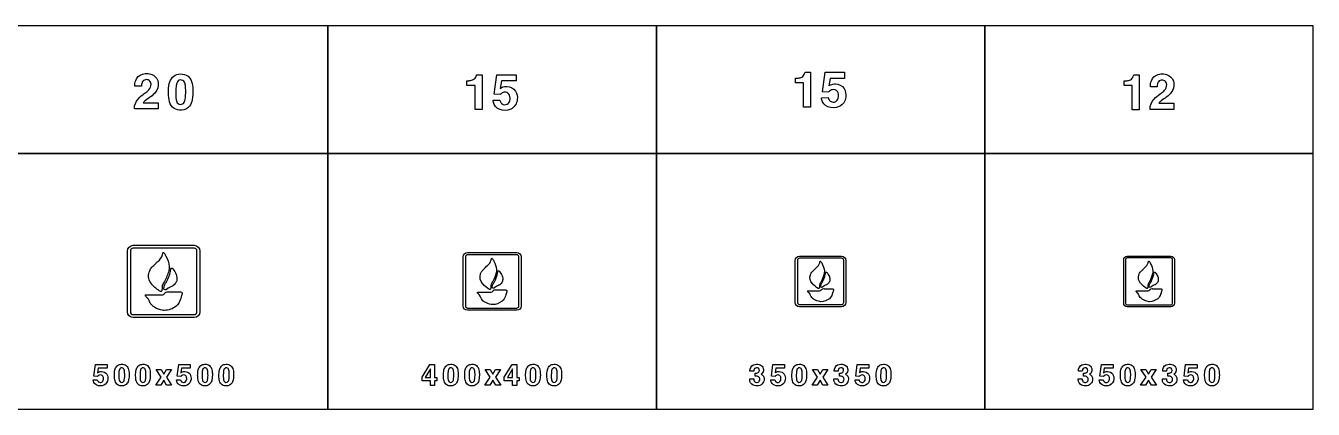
# Model space of a CAD drawing. Extents: x 0 to 18160, y 0 to 2655.
# Drawn here: x 9262 to 18160, y 0 to 2655 of the extents above; entities that cross this region are included whole.
import ezdxf

# ---------------------------------------------------------------- set-up
doc = ezdxf.new("R2010")
doc.units = 0
doc.header["$MEASUREMENT"] = 0

msp = doc.modelspace()

# ---------------------------------------------------------------- linework, layer by layer
for points in [[(9080, 1770), (11350, 1770), (11350, 2655), (9080, 2655)], [(11350, 1770), (13620, 1770), (13620, 2655), (11350, 2655)], [(13620, 1770), (15890, 1770), (15890, 2655), (13620, 2655)], [(15890, 1770), (18160, 1770), (18160, 2655), (15890, 2655)], [(9080, 0), (11350, 0), (11350, 1770), (9080, 1770)], [(11350, 0), (13620, 0), (13620, 1770), (11350, 1770)], [(13620, 0), (15890, 0), (15890, 1770), (13620, 1770)], [(15890, 0), (18160, 0), (18160, 1770), (15890, 1770)], [(10198.2, 221.797), (10163.1, 276.346), (10197.9, 276.346), (10216.2, 242.294), (10234.9, 276.346), (10269, 276.346), (10233.5, 222.318), (10270, 166.299), (10235.4, 166.299), (10215.6, 202.389), (10195.2, 166.299), (10161, 166.299)], [(12001, 222.096), (12055.2, 309.963), (12087.1, 309.963), (12087.1, 219.229), (12103.3, 219.229), (12103.3, 196.409), (12087.1, 196.409), (12087.1, 165.058), (12058.6, 165.058), (12058.6, 196.409), (12001, 196.409)], [(12058.6, 280.769), (12022.6, 219.229), (12058.6, 219.229)], [(12472.5, 221.797), (12437.4, 276.347), (12472.2, 276.347), (12490.5, 242.294), (12509.2, 276.347), (12543.3, 276.347), (12507.8, 222.318), (12544.3, 166.299), (12509.7, 166.299), (12489.9, 202.389), (12469.5, 166.299), (12435.3, 166.299)], [(12569, 222.114), (12623.3, 309.981), (12655.1, 309.981), (12655.1, 219.246), (12671.3, 219.246), (12671.3, 196.427), (12655.1, 196.427), (12655.1, 165.076), (12626.6, 165.076), (12626.6, 196.427), (12569, 196.427)], [(12626.6, 280.787), (12590.6, 219.246), (12626.6, 219.246)], [(14734.2, 221.783), (14699.1, 276.333), (14733.9, 276.333), (14752.1, 242.281), (14770.8, 276.333), (14805, 276.333), (14769.4, 222.304), (14806, 166.285), (14771.4, 166.285), (14751.6, 202.375), (14731.2, 166.285), (14697, 166.285)], [(17004.2, 221.783), (16969.1, 276.333), (17003.9, 276.333), (17022.1, 242.281), (17040.8, 276.333), (17075, 276.333), (17039.4, 222.304), (17076, 166.285), (17041.4, 166.285), (17021.6, 202.375), (17001.2, 166.285), (16967, 166.285)]]:
    msp.add_lwpolyline(points, close=True)
for points in [[(10012.9, 2078.85, -0.0640343), (10014.2, 2099.78, -0.161687), (10050, 2160.33, -0.0283718), (10091.8, 2192.71, 0.0545111), (10112.7, 2210.64, 0.192461), (10127.7, 2250.18, 0.234238), (10114.1, 2276.56, 0.196223), (10088.8, 2281.34, 0.252425), (10066.8, 2264.16, 0.0856617), (10062.7, 2247.14, 0.0202329), (10062, 2235.45), (10015.3, 2235.45, -0.0983795), (10021.4, 2276.76, -0.245047), (10067.6, 2319.89, -0.207102), (10144.5, 2311.55, -0.233443), (10177, 2259.22, -0.20961), (10158.8, 2195.04, -0.0785124), (10124.9, 2163.57, 0.0107372), (10089.1, 2137.78, 0.0665092), (10073.2, 2121.74), (10177.7, 2121.74), (10177.7, 2078.85)], [(10247.9, 2191.49, -0.0563084), (10253.9, 2254.33, -0.130301), (10276.1, 2298.12, -0.174843), (10317.9, 2319.53, -0.147552), (10371, 2312.9, -0.192146), (10407.8, 2269.73, -0.0833996), (10417.1, 2212.7, -0.0545507), (10412.1, 2141.92, -0.116773), (10393, 2097.85, -0.221099), (10338.1, 2070.16, -0.162564), (10286.7, 2082.68, -0.174743), (10255.4, 2128.1, -0.0640867), (10247.9, 2186.79)], [(12310.9, 2274.45), (12324.1, 2274.45, 0.0261527), (12330.1, 2275.12, 0.0824327), (12354.9, 2282.34, 0.211118), (12374.9, 2306.08, 0.0230957), (12377.6, 2315.99), (12415.7, 2315.99), (12415.7, 2074.01), (12367.1, 2074.01), (12367.1, 2241.03), (12310.9, 2241.03)], [(12491, 2139), (12538, 2140.78, 0.0452719), (12544.4, 2124.55, 0.0567733), (12549.1, 2117.67, 0.070207), (12553.5, 2114.2, 0.264984), (12589.6, 2112.3, 0.20748), (12607, 2135.41, 0.147389), (12605.8, 2173.44, 0.308532), (12576.4, 2194.85, 0.215743), (12546.7, 2184.62, 0.028781), (12541.3, 2178.38), (12498.7, 2180.39), (12516.5, 2315.07), (12650.5, 2315.07), (12650.5, 2273.2), (12550.1, 2273.2), (12541.1, 2221.19, -0.0211252), (12554.1, 2228.73, -0.121371), (12587.4, 2234.58, -0.244671), (12647.2, 2202.63, -0.173069), (12658.8, 2143.5, -0.256779), (12613.6, 2077.51, -0.199585), (12534, 2076.44, -0.245625), (12493.7, 2125.34, -0.0170062)], [(14580.9, 2291.94), (14594, 2291.94, 0.0261527), (14600.1, 2292.61, 0.0824327), (14624.9, 2299.84, 0.211118), (14644.9, 2323.58, 0.0230957), (14647.6, 2333.49), (14685.7, 2333.49), (14685.7, 2091.51), (14637.1, 2091.51), (14637.1, 2258.53), (14580.9, 2258.53)], [(14761, 2156.5), (14808, 2158.28, 0.0452719), (14814.4, 2142.04, 0.0567733), (14819.1, 2135.17, 0.070207), (14823.5, 2131.7, 0.264984), (14859.6, 2129.8, 0.20748), (14877, 2152.9, 0.147389), (14875.8, 2190.94, 0.308532), (14846.4, 2212.34, 0.215743), (14816.7, 2202.11, 0.028781), (14811.3, 2195.87), (14768.7, 2197.89), (14786.5, 2332.56), (14920.5, 2332.56), (14920.5, 2290.7), (14820.1, 2290.7), (14811.1, 2238.69, -0.0211252), (14824, 2246.23, -0.121371), (14857.4, 2252.08, -0.244671), (14917.2, 2220.12, -0.173069), (14928.7, 2161, -0.256779), (14883.6, 2095.01, -0.199585), (14804, 2093.94, -0.245625), (14763.7, 2142.83, -0.0170062)], [(16852.4, 2273.43), (16865.5, 2273.43, 0.0261527), (16871.5, 2274.1, 0.0824327), (16896.4, 2281.32, 0.211118), (16916.4, 2305.06, 0.0230957), (16919, 2314.97), (16957.1, 2314.97), (16957.1, 2072.99), (16908.5, 2072.99), (16908.5, 2240.01), (16852.4, 2240.01)], [(17032.5, 2075.98, -0.0640343), (17033.8, 2096.92, -0.161687), (17069.6, 2157.46, -0.0283718), (17111.4, 2189.85, 0.0545111), (17132.3, 2207.78, 0.192461), (17147.3, 2247.31, 0.234238), (17133.7, 2273.69, 0.196223), (17108.4, 2278.47, 0.252425), (17086.4, 2261.29, 0.0856617), (17082.3, 2244.27, 0.0202329), (17081.6, 2232.58), (17034.9, 2232.58, -0.0983795), (17041, 2273.89, -0.245047), (17087.1, 2317.02, -0.207102), (17164.1, 2308.69, -0.233443), (17196.6, 2256.36, -0.20961), (17178.4, 2192.18, -0.0785124), (17144.5, 2160.7, 0.0107372), (17108.7, 2134.91, 0.0665092), (17092.8, 2118.88), (17197.3, 2118.88), (17197.3, 2075.98)], [(10299.2, 2160.96, 0.0124589), (10299.8, 2154.64, 0.0668192), (10305.4, 2129.25, 0.615362), (10356.3, 2123.64, 0.0726881), (10361.7, 2136.67, 0.0588562), (10366.4, 2173.95, 0.0389037), (10364.8, 2240.94, 0.084671), (10358.2, 2264.28, 0.156013), (10346.8, 2276.44, 0.143208), (10331, 2279.4, 0.172584), (10315.3, 2273.2, 0.132565), (10305.3, 2257.64, 0.0498315), (10300.8, 2235.92, 0.0368731)], [(10005, 635, -0.414213), (9964.99, 675), (9964.99, 1095, -0.414213), (10005, 1135), (10425, 1135, -0.414213), (10465, 1095), (10465, 675, -0.414213), (10425, 635)], [(10005, 655), (10425, 655, 0.414213), (10445, 675), (10445, 1095, 0.414213), (10425, 1115), (10005, 1115, 0.414213), (9984.99, 1095), (9984.99, 675, 0.414213)], [(10114.3, 950.188, -0.0337573), (10115.8, 953.41, -0.0394471), (10128.2, 976.796, -0.0486481), (10140.7, 989.523, 0.0371419), (10160.3, 1009.45, -0.0220269), (10174.1, 1022.97, 0.156671), (10206.4, 1069.89, 0.0259182), (10208.7, 1079.25, 0.00726328), (10209, 1081.73, -0.446227), (10213.3, 1085.49, -0.0799801), (10213.9, 1085.25, -0.134549), (10221.8, 1076.12, -0.0116911), (10230.5, 1060.22, -0.0932444), (10252.7, 989.369, -0.0478196), (10252, 968.442, -0.0263854), (10250.3, 958.786, -0.0525553), (10220.3, 885.074, -0.0133702), (10212.6, 872.171, 0.131387), (10204.6, 849.492, 0.00709696), (10204.5, 848.18, 0.00541895), (10202.9, 824.519, -0.42233), (10192.7, 815.315, -0.0344269), (10192.1, 815.617, -0.0925688), (10133.6, 864.469, -0.00511203), (10132.4, 865.858, -0.261152)], [(12315, 685, -0.414213), (12285, 715), (12285, 1055, -0.414213), (12315, 1085), (12655, 1085, -0.414213), (12685, 1055), (12685, 715, -0.414213), (12655, 685)], [(12315, 700), (12655, 700, 0.414213), (12670, 715), (12670, 1055, 0.414213), (12655, 1070), (12315, 1070, 0.414213), (12300, 1055), (12300, 715, 0.414213)], [(12404.4, 937.118, -0.0337573), (12405.6, 939.696, -0.0394471), (12415.5, 958.405, -0.0486481), (12425.5, 968.586, 0.0371419), (12441.2, 984.526, -0.0220269), (12452.3, 995.345, 0.156671), (12478.1, 1032.88, 0.0259182), (12479.9, 1040.37, 0.00726328), (12480.2, 1042.35, -0.446227), (12483.8, 1045.26, -0.134549), (12490.4, 1037.86, -0.0116911), (12497.4, 1025.14, -0.0932444), (12515.1, 968.463, -0.0478196), (12514.5, 951.722, -0.0263854), (12513.2, 943.996, -0.0525553), (12489.2, 885.027, -0.0133702), (12483.1, 874.705, 0.131387), (12476.6, 856.562, 0.00709696), (12476.6, 855.512, 0.00541895), (12475.3, 836.583, -0.42233), (12467.1, 829.22, -0.0344269), (12466.6, 829.461, -0.0925688), (12419.8, 868.543, -0.00511203), (12418.9, 869.654, -0.261152)], [(14610, 710, -0.414213), (14580, 740), (14580, 1030, -0.414213), (14610, 1060), (14900, 1060, -0.414213), (14930, 1030), (14930, 740, -0.414213), (14900, 710)], [(14610, 725), (14900, 725, 0.414213), (14915, 740), (14915, 1030, 0.414213), (14900, 1045), (14610, 1045, 0.414213), (14595, 1030), (14595, 740, 0.414213)], [(14684.5, 930.639, -0.0337573), (14685.5, 932.895, -0.0394471), (14694.2, 949.268, -0.0486481), (14703, 958.178, 0.0371419), (14716.7, 972.128, -0.0220269), (14726.4, 981.596, 0.156671), (14749, 1014.44, 0.0259182), (14750.6, 1021, 0.00726328), (14750.8, 1022.73, -0.446227), (14754, 1025.28, -0.134549), (14759.7, 1018.8, -0.0116911), (14765.8, 1007.68, -0.0932444), (14781.4, 958.071, -0.0478196), (14780.9, 943.419, -0.0263854), (14779.7, 936.658, -0.0525553), (14758.7, 885.052, -0.0133702), (14753.3, 876.019, 0.131387), (14747.7, 860.141, 0.00709696), (14747.7, 859.222, 0.00541895), (14746.6, 842.656, -0.42233), (14739.2, 836.319, -0.0925688), (14698, 870.626, -0.00511203), (14697.2, 871.599, -0.261152)], [(16874, 710, -0.414213), (16850, 734), (16850, 1036, -0.414213), (16874, 1060), (17176, 1060, -0.414213), (17200, 1036), (17200, 734, -0.414213), (17176, 710)], [(16874, 722), (17176, 722, 0.414213), (17188, 734), (17188, 1036, 0.414213), (17176, 1048), (16874, 1048, 0.414213), (16862, 1036), (16862, 734, 0.414213)], [(16954.5, 930.639, -0.0337573), (16955.5, 932.895, -0.0394471), (16964.2, 949.268, -0.0486481), (16973, 958.178, 0.0371419), (16986.7, 972.128, -0.0220269), (16996.4, 981.596, 0.156671), (17019, 1014.44, 0.0259182), (17020.6, 1021, 0.00726328), (17020.8, 1022.73, -0.446227), (17024, 1025.28, -0.134549), (17029.7, 1018.8, -0.0116911), (17035.8, 1007.68, -0.0932444), (17051.4, 958.071, -0.0478196), (17050.9, 943.419, -0.0263854), (17049.7, 936.658, -0.0525553), (17028.7, 885.052, -0.0133702), (17023.3, 876.019, 0.131387), (17017.7, 860.141, 0.00709696), (17017.7, 859.222, 0.00541895), (17016.6, 842.656, -0.42233), (17009.2, 836.319, -0.0925688), (16968, 870.626, -0.00511203), (16967.2, 871.599, -0.261152)], [(10215.9, 840.784, -0.0523632), (10219.2, 851.541, -0.0466499), (10223.8, 863.999, -0.0232787), (10233.4, 879.723, 0.00537779), (10235.1, 882.59, 0.0641757), (10261.6, 952.955, 0.014782), (10263.3, 967.365, -0.0431693), (10264.6, 972.507, -0.037653), (10265.2, 973.726, -0.584174), (10275.4, 975.361, -0.0507757), (10277.7, 973.087, -0.00449677), (10278.9, 971.578, -0.0477059), (10301.6, 933.771, -0.132611), (10305.3, 891.854), (10305, 889.653, -0.0486732), (10302.1, 881.672, -0.118909), (10280.4, 856.065, -0.0213959), (10274.9, 852.497, -0.0658204), (10273, 851.919, 0.0749604), (10237.4, 831.677, -0.0240521), (10233.7, 828.848, -0.0329341), (10231.7, 827.912, -0.704917)], [(12485.7, 849.595, -0.0523632), (12488.3, 858.201, -0.0466499), (12492, 868.167, -0.0232787), (12499.7, 880.746, 0.00537779), (12501, 883.039, 0.0641757), (12522.2, 939.332, 0.014782), (12523.6, 950.86, -0.0431693), (12524.7, 954.973, -0.037653), (12525.2, 955.949, -0.584174), (12533.3, 957.256, -0.0507757), (12535.1, 955.437, -0.00449677), (12536.1, 954.23, -0.0477059), (12554.3, 923.985, -0.132611), (12557.2, 890.451), (12556.9, 888.69, -0.0486732), (12554.6, 882.305, -0.118909), (12537.3, 861.82, -0.0213959), (12532.9, 858.965, -0.0658204), (12531.3, 858.503, 0.0749604), (12502.9, 842.309, -0.0240521), (12500, 840.046, -0.0329341), (12498.3, 839.298, -0.704917)], [(14755.6, 854.044, -0.0523632), (14757.9, 861.575, -0.0466499), (14761.2, 870.297, -0.0232787), (14767.9, 881.306, 0.00537779), (14769.1, 883.313, 0.0641757), (14787.6, 932.576, 0.014782), (14788.8, 942.665, -0.0431693), (14789.8, 946.265, -0.037653), (14790.2, 947.118, -0.584174), (14797.3, 948.263, -0.0507757), (14798.9, 946.671, -0.00449677), (14799.7, 945.614, -0.0477059), (14815.6, 919.146, -0.132611), (14818.2, 889.799), (14818, 888.258, -0.0486732), (14816, 882.67, -0.118909), (14800.8, 864.742, -0.0213959), (14796.9, 862.244, -0.0658204), (14795.6, 861.84, 0.0749604), (14770.7, 847.668, -0.0240521), (14768.1, 845.688, -0.0329341), (14766.7, 845.032, -0.704917)], [(17025.6, 854.044, -0.0523632), (17027.9, 861.575, -0.0466499), (17031.2, 870.297, -0.0232787), (17037.9, 881.306, 0.00537779), (17039.1, 883.313, 0.0641757), (17057.6, 932.576, 0.014782), (17058.8, 942.665, -0.0431693), (17059.8, 946.265, -0.037653), (17060.2, 947.118, -0.584174), (17067.3, 948.263, -0.0507757), (17068.9, 946.671, -0.00449677), (17069.7, 945.614, -0.0477059), (17085.6, 919.146, -0.132611), (17088.2, 889.799), (17088, 888.258, -0.0486732), (17086, 882.67, -0.118909), (17070.8, 864.742, -0.0213959), (17066.9, 862.244, -0.0658204), (17065.6, 861.84, 0.0749604), (17040.7, 847.668, -0.0240521), (17038.1, 845.688, -0.0329341), (17036.7, 845.032, -0.704917)], [(10152.9, 705.496, -0.0163151), (10144, 711.229, -0.0276111), (10136, 718.372, -0.061888), (10122.5, 735.153, -0.032779), (10116.3, 746.341, 0.112836), (10105.7, 767.536, 0.00759794), (10104.7, 768.7, 0.018785), (10103.1, 770.058, -0.0100558), (10095.7, 776.517, -0.120258), (10091.2, 782.215, -0.0428575), (10089.2, 784.845, -0.129128), (10087.8, 789.169, -0.0631985), (10087.9, 790.269, -0.212559), (10088.8, 791.431, -0.107877), (10091.3, 792.08, -0.0203817), (10108.4, 792.307), (10204.7, 792.272, 0.236393), (10221.7, 801.946, 0.0091312), (10222.7, 803.134, -0.241004), (10245.6, 813.52, -0.0199338), (10249.7, 813.377), (10322.6, 813.434, -0.105385), (10337.2, 810.475, -0.0537229), (10339.1, 809.037, -0.118209), (10341.7, 805.484, -0.125638), (10341.6, 796.245, -0.0349123), (10329.8, 758.67, -0.1327), (10301.4, 714.292, -0.176273), (10218.6, 684.479, -0.0252862), (10207.5, 685.382, -0.0998478)], [(12435.3, 741.365, -0.0163151), (12428.2, 745.951, -0.0276111), (12421.8, 751.666, -0.061888), (12410.9, 765.09, -0.032779), (12406, 774.04, 0.112836), (12397.5, 790.996, 0.00759794), (12396.7, 791.928, 0.018785), (12395.4, 793.014, -0.0100558), (12389.6, 798.182, -0.120258), (12386, 802.739, -0.0428575), (12384.4, 804.843, -0.129128), (12383.2, 808.303, -0.0631985), (12383.3, 809.183, -0.212559), (12384, 810.113, -0.107877), (12386, 810.632, -0.0203817), (12399.7, 810.813), (12476.8, 810.786, 0.236393), (12490.3, 818.524, 0.0091312), (12491.1, 819.475, -0.241004), (12509.5, 827.784, -0.0199338), (12512.7, 827.669), (12571, 827.715, -0.105385), (12582.7, 825.348, -0.0537229), (12584.3, 824.197, -0.118209), (12586.3, 821.355, -0.125638), (12586.2, 813.964, -0.0349123), (12576.8, 783.904, -0.1327), (12554.1, 748.402, -0.176273), (12487.9, 724.551, -0.0252862), (12478.9, 725.274, -0.0998478)], [(14711.5, 759.327, -0.0163151), (14705.3, 763.341, -0.0276111), (14699.7, 768.342, -0.061888), (14690.2, 780.09, -0.032779), (14685.9, 787.923, 0.112836), (14678.5, 802.762, 0.00759794), (14677.8, 803.577, 0.018785), (14676.6, 804.528, -0.0100558), (14671.5, 809.05, -0.120258), (14668.3, 813.039, -0.0428575), (14667, 814.88, -0.129128), (14665.9, 817.907, -0.0631985), (14666, 818.678, -0.212559), (14666.7, 819.491, -0.107877), (14668.4, 819.946, -0.0203817), (14680.4, 820.105), (14747.8, 820.08, 0.236393), (14759.7, 826.853, 0.0091312), (14760.4, 827.685, -0.241004), (14776.4, 834.956, -0.0199338), (14779.3, 834.856), (14830.3, 834.896, -0.105385), (14840.6, 832.824, -0.0537229), (14841.9, 831.818, -0.118209), (14843.7, 829.33, -0.125638), (14843.6, 822.862, -0.0349123), (14835.4, 796.555, -0.1327), (14815.5, 765.486, -0.176273), (14757.6, 744.613, -0.0252862), (14749.7, 745.245, -0.0998478)], [(16981.5, 759.327, -0.0163151), (16975.3, 763.341, -0.0276111), (16969.7, 768.342, -0.061888), (16960.2, 780.09, -0.032779), (16955.9, 787.923, 0.112836), (16948.5, 802.762, 0.00759794), (16947.8, 803.577, 0.018785), (16946.6, 804.528, -0.0100558), (16941.5, 809.05, -0.120258), (16938.3, 813.039, -0.0428575), (16937, 814.88, -0.129128), (16935.9, 817.907, -0.0631985), (16936, 818.678, -0.212559), (16936.7, 819.491, -0.107877), (16938.4, 819.946, -0.0203817), (16950.4, 820.105), (17017.8, 820.08, 0.236393), (17029.7, 826.853, 0.0091312), (17030.4, 827.685, -0.241004), (17046.4, 834.956, -0.0199338), (17049.3, 834.856), (17100.3, 834.896, -0.105385), (17110.6, 832.824, -0.0537229), (17111.9, 831.818, -0.118209), (17113.7, 829.33, -0.125638), (17113.6, 822.862, -0.0349123), (17105.4, 796.555, -0.1327), (17085.5, 765.486, -0.176273), (17027.6, 744.613, -0.0252862), (17019.7, 745.245, -0.0998478)], [(9727.75, 203.882), (9755.92, 204.948, 0.0452719), (9759.76, 195.209, 0.0567733), (9762.6, 191.086, 0.070207), (9765.26, 189, 0.264984), (9786.87, 187.863, 0.20748), (9797.32, 201.725, 0.147389), (9796.63, 224.545, 0.308532), (9779, 237.389, 0.215743), (9761.13, 231.251, 0.028781), (9757.91, 227.507), (9732.34, 228.716), (9743.03, 309.521), (9823.46, 309.522), (9823.46, 284.403), (9763.2, 284.403), (9757.82, 253.195, -0.0211252), (9765.57, 257.721, -0.121371), (9785.57, 261.228, -0.244671), (9821.44, 242.057, -0.173069), (9828.39, 206.583, -0.256779), (9801.28, 166.986, -0.199585), (9753.55, 166.346, -0.245625), (9729.38, 195.683, -0.0170062)], [(9874.18, 234.284, -0.0563084), (9877.8, 271.986, -0.130301), (9891.12, 298.265, -0.174843), (9916.22, 311.109, -0.147552), (9948.09, 307.128, -0.192146), (9970.17, 281.227, -0.0833996), (9975.72, 247.009, -0.0545507), (9972.71, 204.545, -0.116773), (9961.26, 178.099, -0.221099), (9928.35, 161.488, -0.162564), (9897.47, 169, -0.174743), (9878.7, 196.251, -0.0640867), (9874.23, 231.464)], [(9905.01, 215.967, 0.0124589), (9905.32, 212.175, 0.0668192), (9908.68, 196.938, 0.615362), (9939.23, 193.573, 0.0726881), (9942.5, 201.393, 0.0588562), (9945.32, 223.763, 0.0389037), (9944.34, 263.953, 0.084671), (9940.39, 277.957, 0.156013), (9933.51, 285.256, 0.143208), (9924.08, 287.033, 0.172584), (9914.63, 283.313, 0.132565), (9908.66, 273.976, 0.0498315), (9905.93, 260.943, 0.0368731)], [(10020.9, 234.284, -0.0563084), (10024.5, 271.986, -0.130301), (10037.9, 298.265, -0.174843), (10063, 311.109, -0.147552), (10094.8, 307.128, -0.192146), (10116.9, 281.227, -0.0833996), (10122.5, 247.009, -0.0545507), (10119.5, 204.545, -0.116773), (10108, 178.1, -0.221099), (10075.1, 161.488, -0.162564), (10044.2, 169, -0.174743), (10025.5, 196.251, -0.0640867), (10021, 231.464)], [(10051.8, 215.967, 0.0124589), (10052.1, 212.175, 0.0668192), (10055.4, 196.938, 0.615362), (10086, 193.573, 0.0726881), (10089.2, 201.393, 0.0588562), (10092.1, 223.763, 0.0389037), (10091.1, 263.953, 0.084671), (10087.1, 277.957, 0.156013), (10080.3, 285.256, 0.143208), (10070.8, 287.033, 0.172584), (10061.4, 283.313, 0.132565), (10055.4, 273.976, 0.0498315), (10052.7, 260.943, 0.0368731)], [(10303.3, 203.891), (10331.5, 204.957, 0.0452719), (10335.3, 195.218, 0.0567733), (10338.2, 191.095, 0.070207), (10340.8, 189.009, 0.264984), (10362.4, 187.872, 0.20748), (10372.9, 201.734, 0.147389), (10372.2, 224.554, 0.308532), (10354.6, 237.398, 0.215743), (10336.7, 231.26, 0.028781), (10333.5, 227.516), (10307.9, 228.725), (10318.6, 309.531), (10399, 309.531), (10399, 284.412), (10338.8, 284.412), (10333.4, 253.204, -0.0211252), (10341.1, 257.73, -0.121371), (10361.1, 261.237, -0.244671), (10397, 242.066, -0.173069), (10404, 206.592, -0.256779), (10376.8, 166.995, -0.199585), (10329.1, 166.355, -0.245625), (10304.9, 195.692, -0.0170062)], [(10449.7, 234.285, -0.0563084), (10453.4, 271.986, -0.130301), (10466.7, 298.266, -0.174843), (10491.8, 311.109, -0.147552), (10523.7, 307.128, -0.192146), (10545.7, 281.228, -0.0833996), (10551.3, 247.01, -0.0545507), (10548.3, 204.545, -0.116773), (10536.8, 178.1, -0.221099), (10503.9, 161.488, -0.162564), (10473, 169, -0.174743), (10454.3, 196.251, -0.0640867), (10449.8, 231.465)], [(10480.6, 215.967, 0.0124589), (10480.9, 212.175, 0.0668192), (10484.2, 196.939, 0.615362), (10514.8, 193.574, 0.0726881), (10518.1, 201.394, 0.0588562), (10520.9, 223.763, 0.0389037), (10519.9, 263.953, 0.084671), (10516, 277.957, 0.156013), (10509.1, 285.256, 0.143208), (10499.7, 287.033, 0.172584), (10490.2, 283.313, 0.132565), (10484.2, 273.977, 0.0498315), (10481.5, 260.943, 0.0368731)], [(10596.5, 234.275, -0.0563084), (10600.1, 271.977, -0.130301), (10613.4, 298.256, -0.174843), (10638.5, 311.1, -0.147552), (10670.4, 307.119, -0.192146), (10692.5, 281.218, -0.0833996), (10698, 247, -0.0545507), (10695, 204.536, -0.116773), (10683.6, 178.09, -0.221099), (10650.7, 161.479, -0.162564), (10619.8, 168.991, -0.174743), (10601, 196.242, -0.0640867), (10596.5, 231.455)], [(10627.3, 215.958, 0.0124589), (10627.6, 212.166, 0.0668192), (10631, 196.929, 0.615362), (10661.5, 193.564, 0.0726881), (10664.8, 201.384, 0.0588562), (10667.6, 223.754, 0.0389037), (10666.7, 263.943, 0.084671), (10662.7, 277.948, 0.156013), (10655.8, 285.247, 0.143208), (10646.4, 287.024, 0.172584), (10636.9, 283.304, 0.132565), (10631, 273.967, 0.0498315), (10628.2, 260.934, 0.0368731)], [(12148.5, 234.285, -0.0563084), (12152.1, 271.986, -0.130301), (12165.4, 298.266, -0.174843), (12190.5, 311.109, -0.147552), (12222.4, 307.128, -0.192146), (12244.5, 281.228, -0.0833996), (12250, 247.01, -0.0545507), (12247, 204.546, -0.116773), (12235.6, 178.1, -0.221099), (12202.7, 161.489, -0.162564), (12171.8, 169.001, -0.174743), (12153, 196.252, -0.0640867), (12148.5, 231.465)], [(12179.3, 215.967, 0.0124589), (12179.6, 212.176, 0.0668192), (12183, 196.939, 0.615362), (12213.5, 193.574, 0.0726881), (12216.8, 201.394, 0.0588562), (12219.6, 223.764, 0.0389037), (12218.6, 263.953, 0.084671), (12214.7, 277.958, 0.156013), (12207.8, 285.256, 0.143208), (12198.4, 287.034, 0.172584), (12188.9, 283.313, 0.132565), (12183, 273.977, 0.0498315), (12180.2, 260.944, 0.0368731)], [(12295.2, 234.285, -0.0563084), (12298.9, 271.986, -0.130301), (12312.2, 298.266, -0.174843), (12337.3, 311.109, -0.147552), (12369.1, 307.128, -0.192146), (12391.2, 281.228, -0.0833996), (12396.8, 247.01, -0.0545507), (12393.8, 204.546, -0.116773), (12382.3, 178.1, -0.221099), (12349.4, 161.489, -0.162564), (12318.5, 169.001, -0.174743), (12299.8, 196.252, -0.0640867), (12295.3, 231.465)], [(12326.1, 215.967, 0.0124589), (12326.4, 212.176, 0.0668192), (12329.7, 196.939, 0.615362), (12360.3, 193.574, 0.0726881), (12363.5, 201.394, 0.0588562), (12366.4, 223.764, 0.0389037), (12365.4, 263.953, 0.084671), (12361.4, 277.958, 0.156013), (12354.6, 285.256, 0.143208), (12345.1, 287.034, 0.172584), (12335.7, 283.313, 0.132565), (12329.7, 273.977, 0.0498315), (12327, 260.944, 0.0368731)], [(12716.5, 234.285, -0.0563084), (12720.1, 271.986, -0.130301), (12733.4, 298.266, -0.174843), (12758.5, 311.109, -0.147552), (12790.4, 307.128, -0.192146), (12812.5, 281.228, -0.0833996), (12818, 247.01, -0.0545507), (12815, 204.545, -0.116773), (12803.6, 178.1, -0.221099), (12770.7, 161.489, -0.162564), (12739.8, 169, -0.174743), (12721, 196.252, -0.0640867), (12716.5, 231.465)], [(12747.3, 215.967, 0.0124589), (12747.6, 212.176, 0.0668192), (12751, 196.939, 0.615362), (12781.5, 193.574, 0.0726881), (12784.8, 201.394, 0.0588562), (12787.6, 223.763, 0.0389037), (12786.7, 263.953, 0.084671), (12782.7, 277.958, 0.156013), (12775.8, 285.256, 0.143208), (12766.4, 287.034, 0.172584), (12757, 283.313, 0.132565), (12751, 273.977, 0.0498315), (12748.3, 260.943, 0.0368731)], [(12863.2, 234.275, -0.0563084), (12866.9, 271.977, -0.130301), (12880.2, 298.256, -0.174843), (12905.3, 311.1, -0.147552), (12937.2, 307.119, -0.192146), (12959.2, 281.219, -0.0833996), (12964.8, 247.001, -0.0545507), (12961.8, 204.536, -0.116773), (12950.3, 178.091, -0.221099), (12917.4, 161.479, -0.162564), (12886.5, 168.991, -0.174743), (12867.8, 196.242, -0.0640867), (12863.3, 231.456)], [(12894.1, 215.958, 0.0124589), (12894.4, 212.166, 0.0668192), (12897.7, 196.93, 0.615362), (12928.3, 193.565, 0.0726881), (12931.6, 201.385, 0.0588562), (12934.4, 223.754, 0.0389037), (12933.4, 263.944, 0.084671), (12929.5, 277.948, 0.156013), (12922.6, 285.247, 0.143208), (12913.2, 287.024, 0.172584), (12903.7, 283.304, 0.132565), (12897.7, 273.967, 0.0498315), (12895, 260.934, 0.0368731)], [(14264.9, 210.618), (14292.7, 210.618, 0.0411845), (14294, 201.495, 0.335066), (14312.3, 186.329, 0.276505), (14331.4, 195.05, 0.158203), (14334.8, 207.49, 0.0878221), (14333, 217.04, 0.217575), (14321.9, 227.158, 0.0882727), (14309.1, 229.031), (14302.7, 229.031), (14302.7, 250.192, 0.0282129), (14314.4, 250.547, 0.50028), (14330.6, 277.846, 0.235001), (14319.5, 286.874, 0.165496), (14304.1, 285.5, 0.220849), (14295.5, 275.571, 0.055705), (14293.8, 264.647), (14266.9, 264.647, -0.0488003), (14268, 278.201, -0.30773), (14302.6, 310.903, -0.146685), (14338.2, 307.348, -0.469869), (14354.2, 251.685, -0.0891152), (14346.9, 244.623), (14344.4, 242.822, -0.0245333), (14351.1, 238.983, -0.202429), (14364.5, 216.969, -0.422325), (14326.8, 163.296, -0.154301), (14288.4, 167.609, -0.287878), (14265, 204.03, -0.0143877)], [(14410.5, 203.85), (14438.6, 204.916, 0.0452719), (14442.5, 195.177, 0.0567733), (14445.3, 191.054, 0.070207), (14448, 188.968, 0.264984), (14469.6, 187.831, 0.20748), (14480, 201.694, 0.147389), (14479.4, 224.513, 0.308532), (14461.7, 237.357, 0.215743), (14443.9, 231.22, 0.028781), (14440.6, 227.476), (14415.1, 228.684), (14425.7, 309.49), (14506.2, 309.49), (14506.2, 284.371), (14445.9, 284.371), (14440.5, 253.163, -0.0211252), (14448.3, 257.689, -0.121371), (14468.3, 261.196, -0.244671), (14504.2, 242.025, -0.173069), (14511.1, 206.551, -0.256779), (14484, 166.954, -0.199585), (14436.3, 166.314, -0.245625), (14412.1, 195.651, -0.0170062)], [(14556.9, 234.262, -0.0563084), (14560.5, 271.963, -0.130301), (14573.8, 298.243, -0.174843), (14598.9, 311.086, -0.147552), (14630.8, 307.106, -0.192146), (14652.9, 281.205, -0.0833996), (14658.4, 246.987, -0.0545507), (14655.4, 204.523, -0.116773), (14644, 178.077, -0.221099), (14611.1, 161.466, -0.162564), (14580.2, 168.978, -0.174743), (14561.4, 196.229, -0.0640867), (14556.9, 231.442)], [(14587.7, 215.944, 0.0124589), (14588, 212.153, 0.0668192), (14591.4, 196.916, 0.615362), (14621.9, 193.551, 0.0726881), (14625.2, 201.371, 0.0588562), (14628, 223.741, 0.0389037), (14627.1, 263.93, 0.084671), (14623.1, 277.935, 0.156013), (14616.2, 285.233, 0.143208), (14606.8, 287.011, 0.172584), (14597.3, 283.29, 0.132565), (14591.4, 273.954, 0.0498315), (14588.7, 260.921, 0.0368731)], [(14847.3, 210.655), (14875.2, 210.655, 0.0411845), (14876.4, 201.531, 0.335066), (14894.7, 186.366, 0.276505), (14913.9, 195.086, 0.158203), (14917.2, 207.527, 0.0878221), (14915.4, 217.076, 0.217575), (14904.3, 227.195, 0.0882727), (14891.6, 229.067), (14885.1, 229.067), (14885.1, 250.228, 0.0282129), (14896.8, 250.584, 0.50028), (14913, 277.882, 0.235001), (14901.9, 286.911, 0.165496), (14886.5, 285.536, 0.220849), (14878, 275.607, 0.055705), (14876.2, 264.683), (14849.4, 264.683, -0.0488003), (14850.4, 278.237, -0.30773), (14885, 310.939, -0.146685), (14920.7, 307.384, -0.469869), (14936.6, 251.721, -0.0891152), (14929.4, 244.659), (14926.8, 242.858, -0.0245333), (14933.5, 239.019, -0.202429), (14946.9, 217.005, -0.422325), (14909.3, 163.332, -0.154301), (14870.8, 167.645, -0.287878), (14847.4, 204.067, -0.0143877)], [(14992.9, 203.886), (15021.1, 204.953, 0.0452719), (15024.9, 195.213, 0.0567733), (15027.8, 191.09, 0.070207), (15030.4, 189.005, 0.264984), (15052, 187.868, 0.20748), (15062.5, 201.73, 0.147389), (15061.8, 224.55, 0.308532), (15044.2, 237.394, 0.215743), (15026.3, 231.256, 0.028781), (15023.1, 227.512), (14997.5, 228.721), (15008.2, 309.526), (15088.6, 309.526), (15088.6, 284.408), (15028.3, 284.408), (15023, 253.199, -0.0211252), (15030.7, 257.725, -0.121371), (15050.7, 261.232, -0.244671), (15086.6, 242.062, -0.173069), (15093.5, 206.588, -0.256779), (15066.4, 166.991, -0.199585), (15018.7, 166.351, -0.245625), (14994.5, 195.687, -0.0170062)], [(15139.3, 234.299, -0.0563084), (15143, 272, -0.130301), (15156.3, 298.28, -0.174843), (15181.4, 311.123, -0.147552), (15213.2, 307.142, -0.192146), (15235.3, 281.242, -0.0833996), (15240.9, 247.024, -0.0545507), (15237.9, 204.559, -0.116773), (15226.4, 178.114, -0.221099), (15193.5, 161.502, -0.162564), (15162.6, 169.014, -0.174743), (15143.9, 196.265, -0.0640867), (15139.4, 231.479)], [(15170.2, 215.981, 0.0124589), (15170.5, 212.19, 0.0668192), (15173.8, 196.953, 0.615362), (15204.4, 193.588, 0.0726881), (15207.6, 201.408, 0.0588562), (15210.5, 223.777, 0.0389037), (15209.5, 263.967, 0.084671), (15205.5, 277.972, 0.156013), (15198.7, 285.27, 0.143208), (15189.2, 287.047, 0.172584), (15179.8, 283.327, 0.132565), (15173.8, 273.991, 0.0498315), (15171.1, 260.957, 0.0368731)], [(16534.9, 210.618), (16562.7, 210.618, 0.0411845), (16564, 201.495, 0.335066), (16582.3, 186.329, 0.276505), (16601.4, 195.05, 0.158203), (16604.8, 207.49, 0.0878221), (16603, 217.04, 0.217575), (16591.9, 227.158, 0.0882727), (16579.1, 229.031), (16572.7, 229.031), (16572.7, 250.192, 0.0282129), (16584.4, 250.547, 0.50028), (16600.6, 277.846, 0.235001), (16589.5, 286.874, 0.165496), (16574.1, 285.5, 0.220849), (16565.5, 275.571, 0.055705), (16563.8, 264.647), (16536.9, 264.647, -0.0488003), (16538, 278.201, -0.30773), (16572.6, 310.903, -0.146685), (16608.2, 307.348, -0.469869), (16624.2, 251.685, -0.0891152), (16616.9, 244.623), (16614.4, 242.822, -0.0245333), (16621.1, 238.983, -0.202429), (16634.5, 216.969, -0.422325), (16596.8, 163.296, -0.154301), (16558.4, 167.609, -0.287878), (16535, 204.03, -0.0143877)], [(16680.5, 203.85), (16708.6, 204.916, 0.0452719), (16712.5, 195.177, 0.0567733), (16715.3, 191.054, 0.070207), (16718, 188.968, 0.264984), (16739.6, 187.831, 0.20748), (16750, 201.694, 0.147389), (16749.4, 224.513, 0.308532), (16731.7, 237.357, 0.215743), (16713.9, 231.22, 0.028781), (16710.6, 227.476), (16685.1, 228.684), (16695.7, 309.49), (16776.2, 309.49), (16776.2, 284.371), (16715.9, 284.371), (16710.5, 253.163, -0.0211252), (16718.3, 257.689, -0.121371), (16738.3, 261.196, -0.244671), (16774.2, 242.025, -0.173069), (16781.1, 206.551, -0.256779), (16754, 166.954, -0.199585), (16706.3, 166.314, -0.245625), (16682.1, 195.651, -0.0170062)], [(16826.9, 234.262, -0.0563084), (16830.5, 271.963, -0.130301), (16843.8, 298.243, -0.174843), (16868.9, 311.086, -0.147552), (16900.8, 307.106, -0.192146), (16922.9, 281.205, -0.0833996), (16928.4, 246.987, -0.0545507), (16925.4, 204.523, -0.116773), (16914, 178.077, -0.221099), (16881.1, 161.466, -0.162564), (16850.2, 168.978, -0.174743), (16831.4, 196.229, -0.0640867), (16826.9, 231.442)], [(16857.7, 215.944, 0.0124589), (16858, 212.153, 0.0668192), (16861.4, 196.916, 0.615362), (16891.9, 193.551, 0.0726881), (16895.2, 201.371, 0.0588562), (16898, 223.741, 0.0389037), (16897.1, 263.93, 0.084671), (16893.1, 277.935, 0.156013), (16886.2, 285.233, 0.143208), (16876.8, 287.011, 0.172584), (16867.3, 283.29, 0.132565), (16861.4, 273.954, 0.0498315), (16858.7, 260.921, 0.0368731)], [(17117.3, 210.655), (17145.2, 210.655, 0.0411845), (17146.4, 201.531, 0.335066), (17164.7, 186.366, 0.276505), (17183.9, 195.086, 0.158203), (17187.2, 207.527, 0.0878221), (17185.4, 217.076, 0.217575), (17174.3, 227.195, 0.0882727), (17161.6, 229.067), (17155.1, 229.067), (17155.1, 250.228, 0.0282129), (17166.8, 250.584, 0.50028), (17183, 277.882, 0.235001), (17171.9, 286.911, 0.165496), (17156.5, 285.536, 0.220849), (17148, 275.607, 0.055705), (17146.3, 264.683), (17119.4, 264.683, -0.0488003), (17120.4, 278.237, -0.30773), (17155, 310.939, -0.146685), (17190.7, 307.384, -0.469869), (17206.6, 251.721, -0.0891152), (17199.4, 244.659), (17196.8, 242.858, -0.0245333), (17203.5, 239.019, -0.202429), (17216.9, 217.005, -0.422325), (17179.3, 163.332, -0.154301), (17140.8, 167.645, -0.287878), (17117.4, 204.067, -0.0143877)], [(17262.9, 203.886), (17291.1, 204.953, 0.0452719), (17294.9, 195.213, 0.0567733), (17297.8, 191.09, 0.070207), (17300.4, 189.005, 0.264984), (17322, 187.868, 0.20748), (17332.5, 201.73, 0.147389), (17331.8, 224.55, 0.308532), (17314.2, 237.394, 0.215743), (17296.3, 231.256, 0.028781), (17293.1, 227.512), (17267.5, 228.721), (17278.2, 309.526), (17358.6, 309.526), (17358.6, 284.408), (17298.3, 284.408), (17293, 253.199, -0.0211252), (17300.7, 257.725, -0.121371), (17320.7, 261.232, -0.244671), (17356.6, 242.062, -0.173069), (17363.5, 206.588, -0.256779), (17336.4, 166.991, -0.199585), (17288.7, 166.351, -0.245625), (17264.5, 195.687, -0.0170062)], [(17409.3, 234.299, -0.0563084), (17413, 272, -0.130301), (17426.3, 298.28, -0.174843), (17451.4, 311.123, -0.147552), (17483.2, 307.142, -0.192146), (17505.3, 281.242, -0.0833996), (17510.9, 247.024, -0.0545507), (17507.9, 204.559, -0.116773), (17496.4, 178.114, -0.221099), (17463.5, 161.502, -0.162564), (17432.6, 169.014, -0.174743), (17413.9, 196.265, -0.0640867), (17409.4, 231.479)], [(17440.2, 215.981, 0.0124589), (17440.5, 212.19, 0.0668192), (17443.8, 196.953, 0.615362), (17474.4, 193.588, 0.0726881), (17477.6, 201.408, 0.0588562), (17480.5, 223.777, 0.0389037), (17479.5, 263.967, 0.084671), (17475.5, 277.972, 0.156013), (17468.7, 285.27, 0.143208), (17459.2, 287.047, 0.172584), (17449.8, 283.327, 0.132565), (17443.8, 273.991, 0.0498315), (17441.1, 260.957, 0.0368731)]]:
    msp.add_lwpolyline(points, format="xyb", close=True)

doc.saveas('drawing.dxf')
